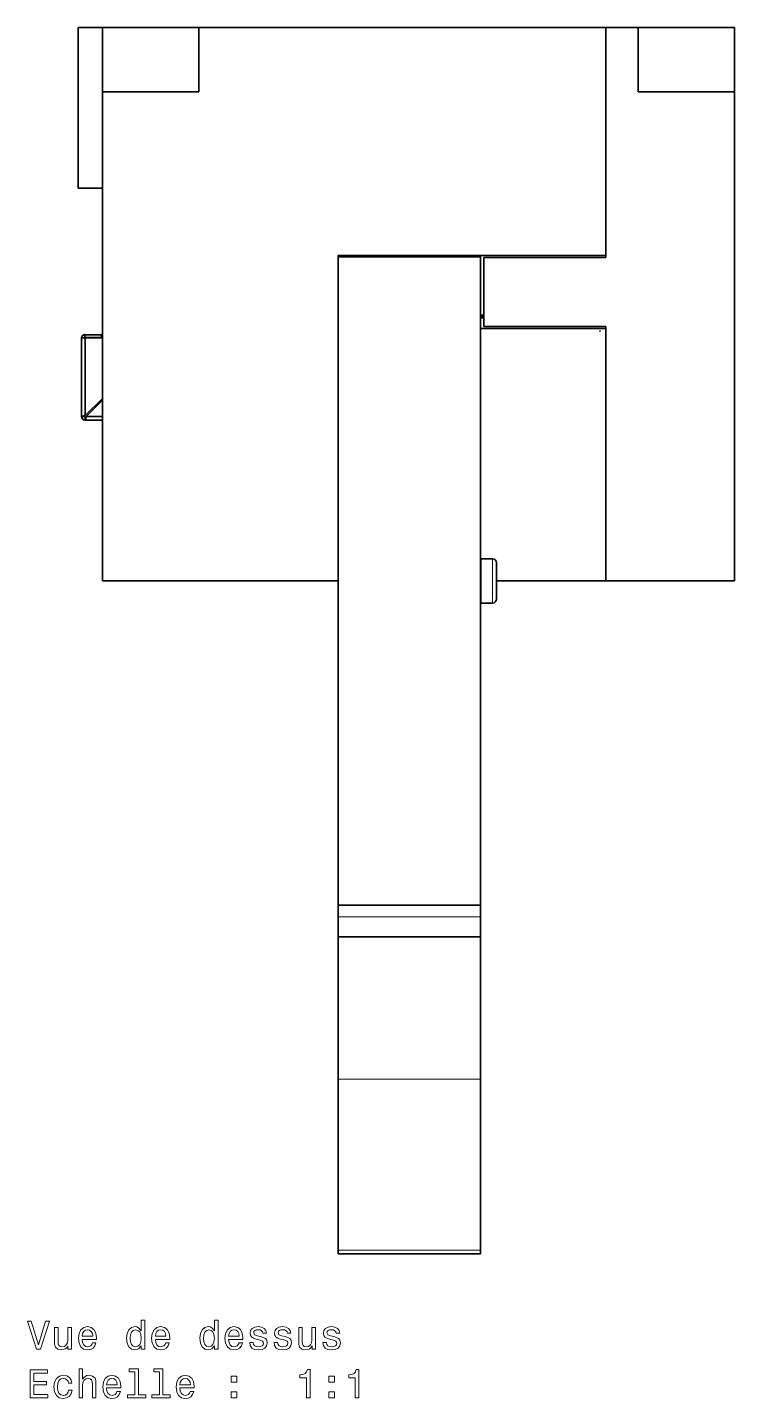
# Model space of a CAD drawing. Extents: x 146 to 1134, y 78 to 926.
# Drawn here: x 399.7 to 487.6, y 78.1 to 248.6 of the extents above; entities that cross this region are included whole.
import ezdxf

# ---------------------------------------------------------------- set-up
doc = ezdxf.new("R2010")
doc.units = 0

msp = doc.modelspace()

# ---------------------------------------------------------------- linework, layer by layer
at = {"color": 7, "lineweight": 35, "ltscale": 0.075}
for p, q in [((409.03, 248.62), (406.03, 248.62)), ((409.03, 228.62), (406.03, 228.62))]:
    msp.add_line(p, q, dxfattribs=at)
at = {"color": 7, "lineweight": 35}
for p, q in [((406.03, 228.62), (406.03, 248.62)), ((421.03, 248.62), (471.63, 248.62)), ((471.63, 248.62), (471.63, 220.24)), ((471.63, 248.62), (471.63, 221.99)), ((409.03, 240.62), (409.03, 179.77)), ((487.63, 240.62), (487.63, 179.77)), ((438.33, 220.24), (471.63, 220.24)), ((438.33, 179.77), (438.33, 220.09)), ((456.03, 179.77), (456.03, 220.09)), ((471.63, 211.15), (471.63, 179.77)), ((471.63, 209.4), (471.63, 179.77)), ((409.03, 179.77), (438.33, 179.77)), ((438.33, 139.44), (438.33, 179.77)), ((456.03, 139.44), (456.03, 179.77)), ((438.33, 117.78), (438.33, 139.75)), ((438.33, 96.5), (438.33, 117.78)), ((456.03, 96.5), (456.03, 117.78))]:
    msp.add_line(p, q, dxfattribs=at)
at = {"color": 7, "lineweight": 35, "ltscale": 0.2}
for p, q in [((409.03, 248.62), (409.03, 240.62)), ((421.03, 248.62), (421.03, 240.62)), ((475.63, 248.62), (475.63, 240.62)), ((487.63, 248.62), (487.63, 240.62))]:
    msp.add_line(p, q, dxfattribs=at)
at = {"color": 7, "lineweight": 35, "ltscale": 0.3}
for p, q in [((409.03, 248.62), (421.03, 248.62)), ((487.63, 248.62), (475.63, 248.62)), ((409.03, 240.62), (421.03, 240.62)), ((487.63, 240.62), (475.63, 240.62))]:
    msp.add_line(p, q, dxfattribs=at)
at = {"color": 7, "lineweight": 35, "ltscale": 0.1}
msp.add_line((471.63, 248.62), (475.63, 248.62), dxfattribs=at)
at = {"color": 7, "lineweight": 35, "ltscale": 0.424998}
msp.add_line((409.03, 228.62), (409.03, 245.62), dxfattribs=at)
at = {"color": 7, "lineweight": 35, "ltscale": 0.04375}
for p, q in [((471.63, 221.99), (471.63, 220.24)), ((471.63, 211.15), (471.63, 209.4))]:
    msp.add_line(p, q, dxfattribs=at)
at = {"color": 7, "lineweight": 35, "ltscale": 0.227288}
msp.add_line((438.33, 211.15), (438.33, 220.24), dxfattribs=at)
at = {"color": 7, "lineweight": 35, "ltscale": 0.4425}
for p, q in [((456.03, 220.09), (438.33, 220.09)), ((456.03, 139.44), (438.33, 139.44)), ((456.03, 135.5), (438.33, 135.5)), ((456.03, 96.05), (438.33, 96.05))]:
    msp.add_line(p, q, dxfattribs=at)
at = {"color": 7, "lineweight": 35, "ltscale": 0.00375}
for p, q in [((452.53, 220.09), (452.53, 220.24)), ((452.53, 220.09), (452.53, 220.24)), ((456.03, 220.09), (456.03, 220.24))]:
    msp.add_line(p, q, dxfattribs=at)
at = {"color": 7, "lineweight": 35, "ltscale": 0.00625}
for p, q in [((471.63, 219.99), (471.63, 220.24)), ((471.63, 219.99), (471.63, 220.24)), ((471.63, 219.99), (471.63, 220.24)), ((471.63, 211.15), (471.63, 211.4))]:
    msp.add_line(p, q, dxfattribs=at)
at = {"color": 7, "lineweight": 35, "ltscale": 0.378751}
for p, q in [((456.48, 219.99), (471.63, 219.99)), ((456.48, 211.4), (471.63, 211.4))]:
    msp.add_line(p, q, dxfattribs=at)
at = {"color": 7, "lineweight": 35, "ltscale": 0.214788}
msp.add_line((456.48, 219.99), (456.48, 211.4), dxfattribs=at)
at = {"color": 7, "lineweight": 35, "ltscale": 0.006001}
msp.add_line((456.03, 212.83), (456.27, 212.83), dxfattribs=at)
msp.add_line((456.03, 212.83), (456.27, 212.83), dxfattribs=at)
at = {"color": 7, "lineweight": 35, "ltscale": 0.01125}
msp.add_line((456.48, 212.48), (456.03, 212.48), dxfattribs=at)
at = {"color": 7, "lineweight": 35, "ltscale": 0.011251}
msp.add_line((456.03, 212.48), (456.48, 212.48), dxfattribs=at)
at = {"color": 7, "lineweight": 35, "ltscale": 0.001763}
msp.add_line((456.27, 212.83), (456.34, 212.83), dxfattribs=at)
at = {"color": 7, "lineweight": 35, "ltscale": 0.00875}
for p, q in [((456.27, 212.48), (456.27, 212.83)), ((456.27, 212.83), (456.27, 212.48))]:
    msp.add_line(p, q, dxfattribs=at)
at = {"color": 7, "lineweight": 35, "ltscale": 0.0025}
for p, q in [((456.27, 212.83), (456.37, 212.83)), ((406.9, 209.99), (406.8, 209.99)), ((406.8, 209.99), (406.9, 209.99))]:
    msp.add_line(p, q, dxfattribs=at)
at = {"color": 7, "lineweight": 35, "ltscale": 0.000737}
msp.add_line((456.34, 212.83), (456.37, 212.83), dxfattribs=at)
at = {"color": 7, "lineweight": 35, "ltscale": 0.24375}
for p, q in [((406.44, 200.24), (406.44, 209.99)), ((406.44, 209.99), (406.44, 200.24)), ((406.44, 200.24), (406.44, 209.99))]:
    msp.add_line(p, q, dxfattribs=at)
at = {"color": 7, "lineweight": 35, "ltscale": 0.009}
for p, q in [((406.8, 209.99), (406.44, 209.99)), ((406.8, 209.99), (406.44, 209.99)), ((406.8, 209.99), (406.44, 209.99)), ((406.85, 210.4), (406.85, 210.04)), ((406.85, 210.04), (406.85, 210.4)), ((408.94, 210.4), (408.94, 210.04)), ((408.94, 210.04), (408.94, 210.4)), ((406.44, 200.24), (406.8, 200.24)), ((406.8, 200.24), (406.44, 200.24)), ((406.9, 199.78), (406.9, 200.14)), ((406.9, 199.78), (406.9, 200.14))]:
    msp.add_line(p, q, dxfattribs=at)
at = {"color": 7, "lineweight": 35, "ltscale": 0.002}
msp.add_line((406.82, 210), (406.9, 210), dxfattribs=at)
at = {"color": 7, "lineweight": 35, "ltscale": 0.055251}
msp.add_line((409.03, 210), (406.82, 210), dxfattribs=at)
at = {"color": 7, "lineweight": 35, "ltscale": 0.052251}
for p, q in [((406.85, 210.4), (408.94, 210.4)), ((408.94, 210.4), (406.85, 210.4)), ((408.94, 210.04), (406.85, 210.04)), ((406.85, 210.04), (408.94, 210.04)), ((408.94, 210.04), (406.85, 210.04))]:
    msp.add_line(p, q, dxfattribs=at)
at = {"color": 7, "lineweight": 35, "ltscale": 0.24125}
for p, q in [((406.9, 200.34), (406.9, 209.99)), ((406.9, 209.99), (406.9, 200.34))]:
    msp.add_line(p, q, dxfattribs=at)
at = {"color": 7, "lineweight": 35, "ltscale": 0.0535}
for p, q in [((406.9, 209.99), (409.04, 209.99)), ((409.04, 209.99), (406.9, 209.99))]:
    msp.add_line(p, q, dxfattribs=at)
at = {"color": 7, "lineweight": 35, "ltscale": 0.389998}
msp.add_line((471.63, 211.15), (456.03, 211.15), dxfattribs=at)
at = {"color": 7, "lineweight": 35, "ltscale": 0.002869}
msp.add_line((470.86, 210.83), (470.98, 210.83), dxfattribs=at)
msp.add_line((470.86, 210.83), (470.98, 210.83), dxfattribs=at)
at = {"color": 7, "lineweight": 35, "ltscale": 0.0125}
for p, q in [((406.44, 208.9), (406.44, 209.4)), ((406.44, 209.4), (406.44, 208.9))]:
    msp.add_line(p, q, dxfattribs=at)
at = {"color": 7, "lineweight": 35, "ltscale": 0.01875}
for p, q in [((406.44, 208.15), (406.44, 208.9)), ((406.44, 208.9), (406.44, 208.15))]:
    msp.add_line(p, q, dxfattribs=at)
at = {"color": 7, "lineweight": 35, "ltscale": 0.0045}
for p, q in [((406.44, 207.97), (406.44, 208.15)), ((406.44, 208.15), (406.44, 207.97)), ((406.44, 207.79), (406.44, 207.97)), ((406.44, 207.97), (406.44, 207.79)), ((406.44, 203.94), (406.44, 204.12)), ((406.44, 204.12), (406.44, 203.94)), ((406.44, 203.76), (406.44, 203.94)), ((406.44, 203.94), (406.44, 203.76))]:
    msp.add_line(p, q, dxfattribs=at)
at = {"color": 7, "lineweight": 35, "ltscale": 0.09175}
for p, q in [((406.44, 207.79), (406.44, 204.12)), ((406.44, 204.12), (406.44, 207.79))]:
    msp.add_line(p, q, dxfattribs=at)
at = {"color": 7, "lineweight": 35, "ltscale": 0.022572}
for p, q in [((406.44, 203.76), (406.44, 202.86)), ((406.44, 202.86), (406.44, 203.76))]:
    msp.add_line(p, q, dxfattribs=at)
at = {"color": 7, "lineweight": 35, "ltscale": 0.008839}
for p, q in [((406.44, 202.86), (406.44, 202.51)), ((406.44, 202.51), (406.44, 202.86))]:
    msp.add_line(p, q, dxfattribs=at)
at = {"color": 7, "lineweight": 35, "ltscale": 0.038928}
for p, q in [((406.44, 202.51), (406.44, 200.95)), ((406.44, 200.95), (406.44, 202.51))]:
    msp.add_line(p, q, dxfattribs=at)
at = {"color": 7, "lineweight": 35, "ltscale": 0.075308}
for p, q in [((409.03, 202.47), (406.9, 200.34)), ((409.03, 202.47), (406.9, 200.34)), ((406.9, 200.34), (409.03, 202.47))]:
    msp.add_line(p, q, dxfattribs=at)
at = {"color": 7, "lineweight": 35, "ltscale": 0.071772}
msp.add_line((409.03, 202.27), (407, 200.24), dxfattribs=at)
msp.add_line((409.03, 202.27), (407, 200.24), dxfattribs=at)
at = {"color": 7, "lineweight": 35, "ltscale": 0.003661}
for p, q in [((406.44, 200.95), (406.44, 200.8)), ((406.44, 200.8), (406.44, 200.95))]:
    msp.add_line(p, q, dxfattribs=at)
at = {"color": 7, "lineweight": 35, "ltscale": 0.011768}
msp.add_line((406.9, 200.34), (406.44, 200.24), dxfattribs=at)
at = {"color": 7, "lineweight": 35, "ltscale": 0.003023}
msp.add_line((406.56, 200.27), (406.44, 200.24), dxfattribs=at)
at = {"color": 7, "lineweight": 35, "ltscale": 0.003446}
msp.add_line((406.44, 200.24), (406.58, 200.27), dxfattribs=at)
at = {"color": 7, "lineweight": 35, "ltscale": 0.003818}
msp.add_line((406.58, 200.27), (406.73, 200.31), dxfattribs=at)
at = {"color": 7, "lineweight": 35, "ltscale": 0.000665172}
msp.add_line((406.71, 200.3), (406.68, 200.3), dxfattribs=at)
at = {"color": 7, "lineweight": 35, "ltscale": 0.004504}
msp.add_line((406.73, 200.31), (406.9, 200.34), dxfattribs=at)
at = {"color": 7, "lineweight": 35, "ltscale": 0.001949}
msp.add_line((406.8, 200.32), (406.73, 200.31), dxfattribs=at)
at = {"color": 7, "lineweight": 35, "ltscale": 0.000708337}
msp.add_line((406.8, 200.24), (406.82, 200.26), dxfattribs=at)
at = {"color": 7, "lineweight": 35, "ltscale": 0.000707528}
msp.add_line((406.8, 200.24), (406.82, 200.26), dxfattribs=at)
at = {"color": 7, "lineweight": 35, "ltscale": 0.000692422}
msp.add_line((406.82, 200.26), (406.8, 200.24), dxfattribs=at)
at = {"color": 7, "lineweight": 35, "ltscale": 0.004315}
msp.add_line((406.82, 200.33), (406.82, 200.15), dxfattribs=at)
at = {"color": 7, "lineweight": 35, "ltscale": 0.004316}
msp.add_line((406.82, 200.15), (406.82, 200.33), dxfattribs=at)
at = {"color": 7, "lineweight": 35, "ltscale": 0.001994}
msp.add_line((406.82, 200.18), (406.82, 200.26), dxfattribs=at)
at = {"color": 7, "lineweight": 35, "ltscale": 0.004186}
msp.add_line((406.82, 200.15), (406.99, 200.15), dxfattribs=at)
at = {"color": 7, "lineweight": 35, "ltscale": 0.004185}
msp.add_line((406.99, 200.15), (406.82, 200.15), dxfattribs=at)
at = {"color": 7, "lineweight": 35, "ltscale": 0.001353}
msp.add_line((406.86, 200.31), (406.9, 200.34), dxfattribs=at)
at = {"color": 7, "lineweight": 35, "ltscale": 0.001373}
msp.add_line((406.86, 200.31), (406.9, 200.34), dxfattribs=at)
at = {"color": 7, "lineweight": 35, "ltscale": 0.001804}
msp.add_line((406.93, 200.15), (406.86, 200.15), dxfattribs=at)
at = {"color": 7, "lineweight": 35, "ltscale": 0.053251}
for p, q in [((406.9, 199.78), (409.03, 199.78)), ((406.9, 199.78), (409.03, 199.78)), ((409.03, 199.78), (406.9, 199.78))]:
    msp.add_line(p, q, dxfattribs=at)
at = {"color": 7, "lineweight": 35, "ltscale": 0.000727222}
msp.add_line((406.93, 199.82), (406.92, 199.79), dxfattribs=at)
at = {"color": 7, "lineweight": 35, "ltscale": 0.00038132}
msp.add_line((406.92, 199.79), (406.92, 199.81), dxfattribs=at)
at = {"color": 7, "lineweight": 35, "ltscale": 0.000499656}
msp.add_line((406.94, 199.86), (406.95, 199.88), dxfattribs=at)
at = {"color": 7, "lineweight": 35, "ltscale": 0.003779}
msp.add_line((406.95, 199.92), (406.98, 200.07), dxfattribs=at)
msp.add_line((406.95, 199.92), (406.98, 200.07), dxfattribs=at)
at = {"color": 7, "lineweight": 35, "ltscale": 0.001761}
msp.add_line((406.97, 199.99), (406.95, 199.92), dxfattribs=at)
at = {"color": 7, "lineweight": 35, "ltscale": 0.002015}
msp.add_line((406.98, 200.07), (406.97, 199.99), dxfattribs=at)
at = {"color": 7, "lineweight": 35, "ltscale": 0.004455}
msp.add_line((407, 200.24), (406.98, 200.07), dxfattribs=at)
at = {"color": 7, "lineweight": 35, "ltscale": 0.001464}
msp.add_line((406.98, 200.09), (406.99, 200.14), dxfattribs=at)
at = {"color": 7, "lineweight": 35, "ltscale": 0.000636536}
msp.add_line((406.98, 200.08), (406.98, 200.1), dxfattribs=at)
at = {"color": 7, "lineweight": 35, "ltscale": 0.050751}
msp.add_line((407, 200.24), (409.03, 200.24), dxfattribs=at)
msp.add_line((407, 200.24), (409.03, 200.24), dxfattribs=at)
at = {"color": 7, "lineweight": 35, "ltscale": 0.010683}
for p, q in [((438.33, 183.77), (438.33, 183.34)), ((438.33, 176.19), (438.33, 175.77))]:
    msp.add_line(p, q, dxfattribs=at)
at = {"color": 7, "lineweight": 35, "ltscale": 0.039043}
msp.add_line((438.33, 182.77), (438.33, 181.21), dxfattribs=at)
at = {"color": 7, "lineweight": 13, "ltscale": 0.101711}
for p, q in [((456.13, 178.45), (456.13, 182.52)), ((457.53, 178.45), (457.53, 182.52))]:
    msp.add_line(p, q, dxfattribs=at)
at = {"color": 7, "lineweight": 35, "ltscale": 0.034999}
for p, q in [((456.13, 182.52), (457.53, 182.52)), ((456.13, 177.02), (457.53, 177.02))]:
    msp.add_line(p, q, dxfattribs=at)
at = {"color": 7, "lineweight": 35, "ltscale": 0.110957}
msp.add_line((438.33, 181.21), (438.33, 176.77), dxfattribs=at)
at = {"color": 7, "lineweight": 35, "ltscale": 0.083218}
msp.add_line((458.03, 178.69), (458.03, 182.02), dxfattribs=at)
at = {"color": 7, "lineweight": 35, "ltscale": 0.339998}
msp.add_line((458.03, 179.77), (471.63, 179.77), dxfattribs=at)
at = {"color": 7, "lineweight": 35, "ltscale": 0.339997}
msp.add_line((458.03, 179.77), (471.63, 179.77), dxfattribs=at)
at = {"color": 7, "lineweight": 35, "ltscale": 0.4}
msp.add_line((471.63, 179.77), (487.63, 179.77), dxfattribs=at)
at = {"color": 7, "lineweight": 13, "ltscale": 0.035789}
for p, q in [((456.13, 177.02), (456.13, 178.45)), ((457.53, 177.02), (457.53, 178.45))]:
    msp.add_line(p, q, dxfattribs=at)
at = {"color": 7, "lineweight": 35, "ltscale": 0.029282}
msp.add_line((458.03, 177.52), (458.03, 178.69), dxfattribs=at)
at = {"color": 7, "lineweight": 35, "ltscale": 0.036798}
for p, q in [((438.33, 137.97), (438.33, 139.44)), ((456.03, 137.97), (456.03, 139.44))]:
    msp.add_line(p, q, dxfattribs=at)
at = {"color": 7, "lineweight": 35, "ltscale": 0.061766}
for p, q in [((438.33, 135.5), (438.33, 137.97)), ((456.03, 135.5), (456.03, 137.97))]:
    msp.add_line(p, q, dxfattribs=at)
at = {"color": 7, "lineweight": 13, "ltscale": 0.4425}
for p, q in [((456.03, 137.97), (438.33, 137.97)), ((456.03, 117.78), (438.33, 117.78)), ((456.03, 96.5), (438.33, 96.5))]:
    msp.add_line(p, q, dxfattribs=at)
at = {"color": 7, "lineweight": 35, "ltscale": 0.44309}
msp.add_line((456.03, 117.78), (456.03, 135.5), dxfattribs=at)
at = {"color": 7, "lineweight": 35, "ltscale": 0.47395}
msp.add_line((456.03, 98.19), (456.03, 117.15), dxfattribs=at)
at = {"color": 7, "lineweight": 35, "ltscale": 0.011257}
for p, q in [((438.33, 96.05), (438.33, 96.5)), ((456.03, 96.05), (456.03, 96.5))]:
    msp.add_line(p, q, dxfattribs=at)
at = {"color": 7, "lineweight": 35}
msp.add_lwpolyline([(407, 200.24), (406.96, 199.94), (406.93, 199.83), (406.92, 199.79), (406.91, 199.79), (406.9, 199.78)], dxfattribs=at)
at = {"color": 7, "lineweight": 13}
for points in [[(401.98, 87.7), (401.1, 84.72), (400.2, 87.7), (399.72, 87.7), (400.85, 84.2), (401.35, 84.2), (402.45, 87.7)], [(406.51, 85.42), (408.29, 85.42), (408.29, 85.63), (408.21, 86.21), (407.99, 86.64), (407.64, 86.91), (407.17, 87), (406.71, 86.9), (406.36, 86.62), (406.13, 86.16), (406.05, 85.55), (406.13, 84.93), (406.35, 84.48), (406.7, 84.2), (407.15, 84.1), (407.55, 84.17), (407.87, 84.34), (408.11, 84.61), (408.24, 84.97), (407.81, 84.97), (407.71, 84.77), (407.58, 84.62), (407.21, 84.5), (406.92, 84.55), (406.71, 84.73), (406.56, 85.02), (406.51, 85.41)], [(413.86, 84.62), (413.86, 84.2), (414.31, 84.2), (414.31, 87.82), (413.87, 87.82), (413.87, 86.49), (413.53, 86.87), (413.32, 86.97), (413.09, 87), (412.66, 86.9), (412.32, 86.62), (412.11, 86.16), (412.03, 85.55), (412.11, 84.94), (412.32, 84.48), (412.66, 84.2), (413.09, 84.1), (413.32, 84.14), (413.53, 84.23)], [(415.62, 85.42), (417.4, 85.42), (417.4, 85.63), (417.32, 86.21), (417.1, 86.64), (416.75, 86.91), (416.28, 87), (415.82, 86.9), (415.47, 86.62), (415.24, 86.16), (415.16, 85.55), (415.23, 84.93), (415.46, 84.48), (415.81, 84.2), (416.26, 84.1), (416.66, 84.17), (416.98, 84.34), (417.22, 84.61), (417.35, 84.97), (416.91, 84.97), (416.82, 84.77), (416.69, 84.62), (416.32, 84.5), (416.03, 84.55), (415.81, 84.73), (415.67, 85.02), (415.62, 85.41)], [(422.97, 84.62), (422.97, 84.2), (423.41, 84.2), (423.41, 87.82), (422.98, 87.82), (422.98, 86.49), (422.64, 86.87), (422.43, 86.97), (422.19, 87), (421.77, 86.9), (421.43, 86.62), (421.22, 86.16), (421.14, 85.55), (421.22, 84.94), (421.43, 84.48), (421.77, 84.2), (422.19, 84.1), (422.43, 84.14), (422.64, 84.23)], [(424.73, 85.42), (426.51, 85.42), (426.51, 85.63), (426.43, 86.21), (426.21, 86.64), (425.86, 86.91), (425.39, 87), (424.93, 86.9), (424.57, 86.62), (424.35, 86.16), (424.27, 85.55), (424.34, 84.93), (424.57, 84.48), (424.92, 84.2), (425.37, 84.1), (425.76, 84.17), (426.09, 84.34), (426.32, 84.61), (426.46, 84.97), (426.02, 84.97), (425.93, 84.77), (425.8, 84.62), (425.43, 84.5), (425.14, 84.55), (424.92, 84.73), (424.78, 85.02), (424.73, 85.41)], [(428.7, 85.78), (428.28, 85.88), (427.96, 85.99), (427.85, 86.23), (427.88, 86.4), (427.99, 86.52), (428.16, 86.59), (428.41, 86.62), (428.64, 86.59), (428.83, 86.5), (428.95, 86.37), (429, 86.18), (429.44, 86.18), (429.44, 86.19), (429.36, 86.52), (429.15, 86.78), (428.83, 86.94), (428.41, 87), (427.98, 86.94), (427.67, 86.77), (427.47, 86.53), (427.41, 86.21), (427.45, 85.91), (427.6, 85.7), (427.83, 85.55), (428.16, 85.44), (428.66, 85.32), (428.96, 85.2), (429.04, 85.09), (429.07, 84.94), (429.03, 84.76), (428.91, 84.62), (428.71, 84.52), (428.45, 84.49), (428.17, 84.52), (427.97, 84.63), (427.83, 84.8), (427.78, 85.04), (427.35, 85.04), (427.42, 84.64), (427.63, 84.34), (427.95, 84.17), (428.41, 84.1), (428.88, 84.17), (429.23, 84.34), (429.44, 84.63), (429.52, 84.99), (429.46, 85.31), (429.3, 85.53), (429.05, 85.67)], [(431.74, 85.78), (431.31, 85.88), (430.99, 85.99), (430.89, 86.23), (430.92, 86.4), (431.02, 86.52), (431.2, 86.59), (431.44, 86.62), (431.68, 86.59), (431.87, 86.5), (431.99, 86.37), (432.04, 86.18), (432.47, 86.18), (432.47, 86.19), (432.4, 86.52), (432.19, 86.78), (431.87, 86.94), (431.44, 87), (431.01, 86.94), (430.7, 86.77), (430.5, 86.53), (430.44, 86.21), (430.49, 85.91), (430.63, 85.7), (430.86, 85.55), (431.2, 85.44), (431.7, 85.32), (432, 85.2), (432.08, 85.09), (432.11, 84.94), (432.06, 84.76), (431.94, 84.62), (431.75, 84.52), (431.48, 84.49), (431.21, 84.52), (431, 84.63), (430.87, 84.8), (430.81, 85.04), (430.38, 85.04), (430.45, 84.64), (430.66, 84.34), (430.99, 84.17), (431.44, 84.1), (431.92, 84.17), (432.27, 84.34), (432.48, 84.63), (432.55, 84.99), (432.5, 85.31), (432.34, 85.53), (432.08, 85.67)], [(437.81, 85.78), (437.38, 85.88), (437.07, 85.99), (436.96, 86.23), (436.99, 86.4), (437.1, 86.52), (437.27, 86.59), (437.52, 86.62), (437.75, 86.59), (437.94, 86.5), (438.06, 86.37), (438.11, 86.18), (438.54, 86.18), (438.54, 86.19), (438.47, 86.52), (438.26, 86.78), (437.94, 86.94), (437.52, 87), (437.09, 86.94), (436.77, 86.77), (436.58, 86.53), (436.52, 86.21), (436.56, 85.91), (436.7, 85.7), (436.94, 85.55), (437.27, 85.44), (437.77, 85.32), (438.07, 85.2), (438.15, 85.09), (438.18, 84.94), (438.14, 84.76), (438.01, 84.62), (437.82, 84.52), (437.56, 84.49), (437.28, 84.52), (437.08, 84.63), (436.94, 84.8), (436.88, 85.04), (436.46, 85.04), (436.53, 84.64), (436.73, 84.34), (437.06, 84.17), (437.52, 84.1), (437.99, 84.17), (438.34, 84.34), (438.55, 84.63), (438.62, 84.99), (438.57, 85.31), (438.41, 85.53), (438.16, 85.67)], [(405.18, 86.91), (404.73, 86.91), (404.73, 85.34), (404.68, 84.98), (404.54, 84.72), (404.31, 84.55), (404.01, 84.5), (403.78, 84.54), (403.62, 84.67), (403.54, 84.87), (403.52, 85.17), (403.52, 86.91), (403.07, 86.91), (403.07, 85.12), (403.09, 84.77), (403.19, 84.47), (403.48, 84.2), (403.95, 84.1), (404.2, 84.14), (404.42, 84.23), (404.6, 84.38), (404.75, 84.61), (404.75, 84.2), (405.18, 84.2)], [(406.51, 85.8), (406.57, 86.14), (406.71, 86.4), (406.91, 86.56), (407.19, 86.61), (407.45, 86.56), (407.66, 86.4), (407.79, 86.14), (407.83, 85.8)], [(413.16, 86.6), (413.45, 86.53), (413.68, 86.34), (413.81, 86.01), (413.86, 85.55), (413.81, 85.09), (413.68, 84.77), (413.45, 84.57), (413.16, 84.5), (412.88, 84.57), (412.67, 84.77), (412.53, 85.1), (412.49, 85.55), (412.53, 86), (412.67, 86.33), (412.88, 86.53)], [(415.62, 85.8), (415.68, 86.14), (415.81, 86.4), (416.02, 86.56), (416.29, 86.61), (416.56, 86.56), (416.77, 86.4), (416.89, 86.14), (416.94, 85.8)], [(422.27, 86.6), (422.56, 86.53), (422.78, 86.34), (422.91, 86.01), (422.97, 85.55), (422.91, 85.09), (422.78, 84.77), (422.56, 84.57), (422.27, 84.5), (421.99, 84.57), (421.78, 84.77), (421.64, 85.1), (421.59, 85.55), (421.64, 86), (421.78, 86.33), (421.99, 86.53)], [(424.73, 85.8), (424.79, 86.14), (424.92, 86.4), (425.13, 86.56), (425.4, 86.61), (425.67, 86.56), (425.88, 86.4), (426, 86.14), (426.05, 85.8)], [(435.54, 86.91), (435.09, 86.91), (435.09, 85.34), (435.04, 84.98), (434.9, 84.72), (434.67, 84.55), (434.37, 84.5), (434.14, 84.54), (433.98, 84.67), (433.9, 84.87), (433.88, 85.17), (433.88, 86.91), (433.44, 86.91), (433.44, 85.12), (433.45, 84.77), (433.55, 84.47), (433.84, 84.2), (434.31, 84.1), (434.56, 84.14), (434.78, 84.23), (434.96, 84.38), (435.11, 84.61), (435.11, 84.2), (435.54, 84.2)], [(400.04, 78.15), (402.26, 78.15), (402.26, 78.57), (400.5, 78.57), (400.5, 79.76), (402.07, 79.76), (402.07, 80.18), (400.5, 80.18), (400.5, 81.23), (402.22, 81.23), (402.22, 81.65), (400.04, 81.65)], [(404.81, 79.96), (405.25, 79.96), (405.16, 80.36), (404.95, 80.68), (404.61, 80.88), (404.17, 80.95), (403.69, 80.85), (403.32, 80.57), (403.08, 80.11), (403, 79.5), (403.08, 78.89), (403.31, 78.43), (403.66, 78.15), (404.15, 78.05), (404.59, 78.13), (404.93, 78.34), (405.16, 78.67), (405.26, 79.12), (404.83, 79.12), (404.76, 78.84), (404.62, 78.62), (404.42, 78.49), (404.17, 78.45), (403.86, 78.52), (403.64, 78.72), (403.5, 79.05), (403.46, 79.51), (403.5, 79.97), (403.64, 80.29), (403.87, 80.5), (404.17, 80.57), (404.43, 80.52), (404.63, 80.4), (404.76, 80.21)], [(406.13, 78.15), (406.57, 78.15), (406.57, 79.71), (406.62, 80.07), (406.76, 80.33), (406.99, 80.5), (407.29, 80.56), (407.53, 80.51), (407.68, 80.37), (407.76, 80.14), (407.79, 79.84), (407.79, 78.15), (408.23, 78.15), (408.23, 79.93), (408.21, 80.29), (408.12, 80.59), (407.82, 80.86), (407.36, 80.95), (407.1, 80.92), (406.89, 80.82), (406.71, 80.67), (406.57, 80.46), (406.57, 81.77), (406.13, 81.77)], [(409.55, 79.38), (411.33, 79.38), (411.33, 79.58), (411.25, 80.16), (411.03, 80.6), (410.67, 80.86), (410.21, 80.95), (409.75, 80.85), (409.39, 80.57), (409.17, 80.11), (409.09, 79.51), (409.16, 78.89), (409.39, 78.43), (409.74, 78.15), (410.19, 78.05), (410.58, 78.12), (410.91, 78.29), (411.14, 78.56), (411.28, 78.93), (410.84, 78.93), (410.75, 78.72), (410.62, 78.57), (410.25, 78.45), (409.96, 78.51), (409.74, 78.68), (409.6, 78.97), (409.55, 79.36)], [(409.55, 79.75), (409.61, 80.1), (409.74, 80.35), (409.95, 80.51), (410.22, 80.57), (410.49, 80.51), (410.7, 80.35), (410.82, 80.1), (410.87, 79.75)], [(413.08, 81.4), (413.08, 78.52), (412.17, 78.52), (412.17, 78.15), (414.43, 78.15), (414.43, 78.52), (413.52, 78.52), (413.52, 81.77), (412.38, 81.77), (412.38, 81.4)], [(416.12, 81.4), (416.12, 78.52), (415.2, 78.52), (415.2, 78.15), (417.47, 78.15), (417.47, 78.52), (416.56, 78.52), (416.56, 81.77), (415.42, 81.77), (415.42, 81.4)], [(418.66, 79.38), (420.43, 79.38), (420.44, 79.58), (420.36, 80.16), (420.14, 80.6), (419.78, 80.86), (419.31, 80.95), (418.86, 80.85), (418.5, 80.57), (418.28, 80.11), (418.19, 79.51), (418.27, 78.89), (418.5, 78.43), (418.85, 78.15), (419.3, 78.05), (419.69, 78.12), (420.02, 78.29), (420.25, 78.56), (420.39, 78.93), (419.95, 78.93), (419.86, 78.72), (419.73, 78.57), (419.35, 78.45), (419.07, 78.51), (418.85, 78.68), (418.71, 78.97), (418.66, 79.36)], [(418.66, 79.75), (418.71, 80.1), (418.85, 80.35), (419.06, 80.51), (419.33, 80.57), (419.6, 80.51), (419.8, 80.35), (419.93, 80.1), (419.97, 79.75)], [(425.04, 80.11), (425.73, 80.11), (425.73, 80.86), (425.04, 80.86)], [(434.4, 78.15), (434.86, 78.15), (434.86, 81.68), (434.52, 81.68), (434.43, 81.37), (434.25, 81.16), (433.97, 81.04), (433.59, 81), (433.59, 80.64), (434.4, 80.64)], [(437.18, 80.11), (437.88, 80.11), (437.88, 80.86), (437.18, 80.86)], [(440.48, 78.15), (440.93, 78.15), (440.93, 81.68), (440.59, 81.68), (440.5, 81.37), (440.32, 81.16), (440.04, 81.04), (439.66, 81), (439.66, 80.64), (440.48, 80.64)], [(425.04, 78.15), (425.73, 78.15), (425.73, 78.9), (425.04, 78.9)], [(437.18, 78.15), (437.88, 78.15), (437.88, 78.9), (437.18, 78.9)]]:
    msp.add_lwpolyline(points, close=True, dxfattribs=at)
at = {"color": 7, "lineweight": 35}
for centre, radius, start, end in [((456.77, 212.88), 0.4, 187.1808, 224.1894), ((456.77, 212.88), 0.4, 187.1808, 224.1801), ((406.85, 209.99), 0.41, 90, 180), ((406.85, 209.99), 0.406, 157.3893, 180.1107), ((406.85, 209.99), 0.406, 157.3893, 180.1107), ((406.85, 210), 0.406, 134.8893, 157.6107), ((406.85, 210), 0.406, 134.8893, 157.6107), ((406.85, 210), 0.406, 112.3893, 135.1107), ((406.85, 210), 0.406, 112.3893, 135.1107), ((406.85, 210), 0.406, 89.8893, 112.6107), ((406.85, 209.99), 0.05, 90, 180), ((406.85, 209.99), 0.048, 134.0414, 180.9586), ((406.85, 210), 0.048, 89.0414, 135.9586), ((406.85, 210), 0.048, 89.0414, 135.9586), ((406.9, 200.24), 0.456, 179.8893, 202.6107), ((406.9, 200.24), 0.456, 179.8893, 202.6107), ((406.9, 200.24), 0.46, 180, 270), ((406.9, 200.24), 0.456, 202.3893, 225.1107), ((406.9, 200.24), 0.456, 202.3893, 225.1107), ((406.9, 200.24), 0.456, 224.8953, 247.6047), ((406.9, 200.24), 0.456, 224.8953, 247.6047), ((406.9, 200.24), 0.456, 247.3893, 270.1107), ((406.9, 200.24), 0.456, 247.3893, 270.1107), ((406.9, 200.24), 0.0969, 179.4943, 217.4045), ((406.9, 200.24), 0.1, 180, 216.8699), ((406.9, 200.24), 0.0993, 244.1362, 270.2048), ((406.9, 200.24), 0.1, 244.1581, 270), ((406.9, 200.19), 0.0509, 272.2163, 306.8499), ((406.9, 200.19), 0.0507, 271.9936, 306.8659), ((406.9, 200.19), 0.0505, 272.1353, 306.401), ((406.9, 199.8), 0.0167, 278.7556, 333.2344), ((406.21, 200.05), 0.75, 342.1704, 350.0208), ((456.13, 182.42), 0.1, 90.0336, 179.9664), ((457.53, 182.02), 0.5, 0, 90), ((457.53, 177.52), 0.5, 270, 360), ((456.13, 177.12), 0.1, 180.0336, 269.9664)]:
    msp.add_arc(centre, radius, start, end, dxfattribs=at)

doc.saveas('drawing.dxf')
